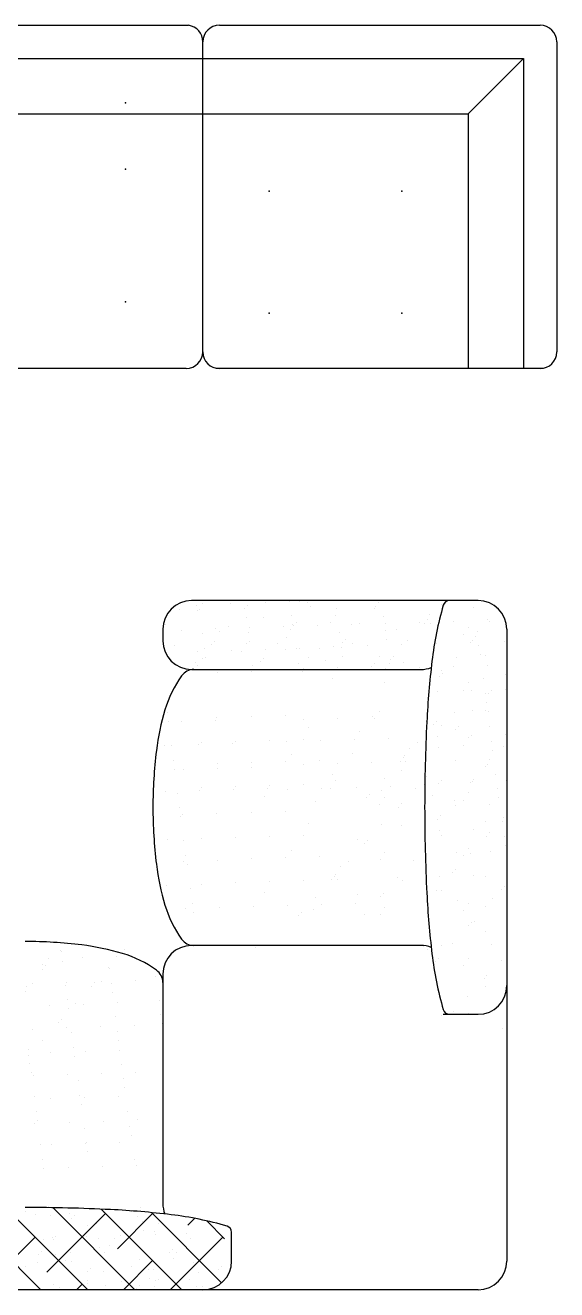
# Model space of a CAD drawing. Header units: inches. Extents: x 10.1 to 52.6, y 12.1 to 36.9.
# Drawn here: x 47.263 to 48.464, y 23.549 to 26.405 of the extents above; entities that cross this region are included whole.
import ezdxf

# ---------------------------------------------------------------- set-up
doc = ezdxf.new("R2010")
doc.units = ezdxf.units.IN
doc.header["$MEASUREMENT"] = 0
for name, color, linetype in [('02', 2, 'Continuous'), ('1', 1, 'Continuous'), ('4', 4, 'Continuous')]:
    doc.layers.add(name, color=color, linetype=linetype)

msp = doc.modelspace()

# ---------------------------------------------------------------- linework, layer by layer
at = {"layer": '02'}
for p, q in [((46.8143, 26.3304), (48.3893, 26.3304)), ((48.3893, 26.3304), (48.3893, 25.6299)), ((47.2983, 23.5494), (47.1126, 23.7351)), ((47.4044, 23.5494), (47.2186, 23.7352)), ((47.5105, 23.5494), (47.3252, 23.7347)), ((47.4446, 23.7213), (47.312, 23.5888)), ((47.6165, 23.5494), (47.4345, 23.7314)), ((47.5524, 23.7231), (47.4711, 23.6418)), ((47.6458, 23.7105), (47.6302, 23.6948)), ((47.7136, 23.6645), (47.6733, 23.7048)), ((47.2855, 23.6683), (47.1665, 23.5494)), ((47.7097, 23.6683), (47.5908, 23.5494)), ((47.5506, 23.6153), (47.4847, 23.5494)), ((47.3915, 23.5622), (47.3787, 23.5494))]:
    msp.add_line(p, q, dxfattribs=at)
at = {"layer": '1'}
for p, q in [((47.6643, 25.6674), (47.6643, 26.3682)), ((48.2643, 26.2054), (48.3893, 26.3304)), ((46.8143, 26.2054), (48.2643, 26.2054)), ((48.2643, 26.2054), (48.2643, 25.6299)), ((47.6538, 25.1057), (47.6538, 25.1057)), ((47.8611, 25.1043), (47.8611, 25.1043)), ((48.0635, 25.105), (48.0635, 25.105)), ((47.6119, 25.0862), (47.6119, 25.0862)), ((47.6507, 25.0959), (47.6507, 25.0959)), ((47.6519, 25.0835), (47.6519, 25.0835)), ((47.6565, 25.0849), (47.6565, 25.0849)), ((47.6626, 25.1004), (47.6626, 25.1004)), ((47.7278, 25.0984), (47.7278, 25.0984)), ((47.7586, 25.0877), (47.7586, 25.0877)), ((47.7654, 25.0951), (47.7654, 25.0951)), ((47.8049, 25.1009), (47.8049, 25.1009)), ((47.8819, 25.1034), (47.8819, 25.1034)), ((47.9019, 25.1011), (47.9019, 25.1011)), ((47.9075, 25.0916), (47.9075, 25.0916)), ((47.9668, 25.0878), (47.9668, 25.0878)), ((48.0528, 25.0882), (48.0528, 25.0882)), ((48.0542, 25.0932), (48.0542, 25.0932)), ((48.061, 25.1005), (48.061, 25.1005)), ((48.2031, 25.0971), (48.2031, 25.0971)), ((48.2771, 25.0908), (48.2771, 25.0908)), ((47.58, 25.0514), (47.58, 25.0514)), ((47.7221, 25.0479), (47.7221, 25.0479)), ((47.7624, 25.0674), (47.7624, 25.0674)), ((47.8017, 25.0688), (47.8017, 25.0688)), ((47.8654, 25.0718), (47.8654, 25.0718)), ((47.8681, 25.051), (47.8681, 25.051)), ((47.8688, 25.0494), (47.8688, 25.0494)), ((47.8756, 25.0568), (47.8756, 25.0568)), ((47.9233, 25.0495), (47.9233, 25.0495)), ((47.9526, 25.0559), (47.9526, 25.0559)), ((47.9633, 25.0727), (47.9633, 25.0727)), ((48.0004, 25.052), (48.0004, 25.052)), ((48.0177, 25.0534), (48.0177, 25.0534)), ((48.0727, 25.0704), (48.0727, 25.0704)), ((48.0775, 25.0545), (48.0775, 25.0545)), ((48.1545, 25.057), (48.1545, 25.057)), ((48.1644, 25.0549), (48.1644, 25.0549)), ((48.1712, 25.0623), (48.1712, 25.0623)), ((48.1757, 25.0748), (48.1757, 25.0748)), ((48.1784, 25.0539), (48.1784, 25.0539)), ((48.2026, 25.0735), (48.2026, 25.0735)), ((48.2316, 25.0595), (48.2316, 25.0595)), ((48.3087, 25.0621), (48.3087, 25.0621)), ((48.3133, 25.0588), (48.3133, 25.0588)), ((47.615, 25.0394), (47.615, 25.0394)), ((47.6636, 25.0305), (47.6636, 25.0305)), ((47.6921, 25.0419), (47.6921, 25.0419)), ((47.7015, 25.0365), (47.7015, 25.0365)), ((47.7666, 25.0349), (47.7666, 25.0349)), ((47.7692, 25.0444), (47.7692, 25.0444)), ((47.8462, 25.0469), (47.8462, 25.0469)), ((47.8524, 25.0236), (47.8524, 25.0236)), ((47.8632, 25.0404), (47.8632, 25.0404)), ((47.974, 25.0335), (47.974, 25.0335)), ((47.9858, 25.0186), (47.9858, 25.0186)), ((48.0769, 25.0379), (48.0769, 25.0379)), ((48.1024, 25.0412), (48.1024, 25.0412)), ((48.2533, 25.0282), (48.2533, 25.0282)), ((48.2641, 25.0451), (48.2641, 25.0451)), ((48.2814, 25.024), (48.2814, 25.024)), ((48.2843, 25.0365), (48.2843, 25.0365)), ((47.6014, 25.0042), (47.6014, 25.0042)), ((47.652, 24.9911), (47.652, 24.9911)), ((47.6679, 24.998), (47.6679, 24.998)), ((47.6835, 25.0057), (47.6835, 25.0057)), ((47.6902, 25.0131), (47.6902, 25.0131)), ((47.7291, 24.9937), (47.7291, 24.9937)), ((47.7523, 24.9912), (47.7523, 24.9912)), ((47.763, 25.0081), (47.763, 25.0081)), ((47.7694, 25.0141), (47.7694, 25.0141)), ((47.8062, 24.9962), (47.8062, 24.9962)), ((47.8324, 25.0096), (47.8324, 25.0096)), ((47.8517, 24.9945), (47.8517, 24.9945)), ((47.8752, 24.9966), (47.8752, 24.9966)), ((47.8833, 24.9987), (47.8833, 24.9987)), ((47.9288, 24.997), (47.9288, 24.997)), ((47.9603, 25.0012), (47.9603, 25.0012)), ((47.9782, 25.001), (47.9782, 25.001)), ((47.9791, 25.0112), (47.9791, 25.0112)), ((48.0022, 25.0089), (48.0022, 25.0089)), ((48.0374, 25.0037), (48.0374, 25.0037)), ((48.0797, 25.0171), (48.0797, 25.0171)), ((48.1145, 25.0063), (48.1145, 25.0063)), ((48.128, 25.0151), (48.128, 25.0151)), ((48.1856, 24.9996), (48.1856, 24.9996)), ((48.1916, 25.0088), (48.1916, 25.0088)), ((48.2686, 25.0113), (48.2686, 25.0113)), ((48.2747, 25.0167), (48.2747, 25.0167)), ((48.2885, 25.004), (48.2885, 25.004)), ((48.3457, 25.0138), (48.3457, 25.0138)), ((47.647, 24.9659), (47.647, 24.9659)), ((47.6628, 24.9758), (47.6628, 24.9758)), ((47.6707, 24.9772), (47.6707, 24.9772)), ((47.7937, 24.9675), (47.7937, 24.9675)), ((47.8005, 24.9748), (47.8005, 24.9748)), ((47.8795, 24.9641), (47.8795, 24.9641)), ((47.9021, 24.9766), (47.9021, 24.9766)), ((47.9426, 24.9714), (47.9426, 24.9714)), ((47.981, 24.9802), (47.981, 24.9802)), ((48.053, 24.9636), (48.053, 24.9636)), ((48.0637, 24.9805), (48.0637, 24.9805)), ((48.0868, 24.9627), (48.0868, 24.9627)), ((48.0893, 24.9729), (48.0893, 24.9729)), ((48.0961, 24.9803), (48.0961, 24.9803)), ((48.1189, 24.9666), (48.1189, 24.9666)), ((48.2382, 24.9768), (48.2382, 24.9768)), ((48.2913, 24.9831), (48.2913, 24.9831)), ((48.303, 24.9812), (48.303, 24.9812)), ((47.6521, 24.9589), (47.6521, 24.9589)), ((47.6968, 24.944), (47.6968, 24.944)), ((47.7739, 24.9465), (47.7739, 24.9465)), ((47.7765, 24.9598), (47.7765, 24.9598)), ((47.8887, 24.9462), (47.8887, 24.9462)), ((47.8921, 24.953), (47.8921, 24.953)), ((47.9658, 24.9487), (47.9658, 24.9487)), ((47.9692, 24.9556), (47.9692, 24.9556)), ((48.0463, 24.9581), (48.0463, 24.9581)), ((48.077, 24.9522), (48.077, 24.9522)), ((48.1082, 24.9498), (48.1082, 24.9498)), ((48.154, 24.9547), (48.154, 24.9547)), ((48.1995, 24.9347), (48.1995, 24.9347)), ((48.2028, 24.9489), (48.2028, 24.9489)), ((48.2063, 24.942), (48.2063, 24.942)), ((48.2311, 24.9572), (48.2311, 24.9572)), ((48.3082, 24.9597), (48.3082, 24.9597)), ((48.3484, 24.9386), (48.3484, 24.9386)), ((47.6084, 24.9237), (47.6084, 24.9237)), ((47.6151, 24.9311), (47.6151, 24.9311)), ((47.9577, 24.9308), (47.9577, 24.9308)), ((48.0739, 24.9205), (48.0739, 24.9205)), ((48.2643, 24.9205), (48.2643, 24.9205)), ((48.2984, 24.9288), (48.2984, 24.9288)), ((48.3496, 24.9058), (48.3496, 24.9058)), ((48.1954, 24.9008), (48.1954, 24.9008)), ((48.2535, 24.9036), (48.2535, 24.9036)), ((48.2725, 24.9033), (48.2725, 24.9033)), ((48.3027, 24.8963), (48.3027, 24.8963)), ((48.3098, 24.8964), (48.3098, 24.8964)), ((48.3165, 24.9038), (48.3165, 24.9038)), ((47.5834, 24.8535), (47.5834, 24.8535)), ((48.0639, 24.8559), (48.0639, 24.8559)), ((48.2325, 24.8525), (48.2325, 24.8525)), ((48.2733, 24.8566), (48.2733, 24.8566)), ((48.3032, 24.8567), (48.3032, 24.8567)), ((48.3055, 24.8755), (48.3055, 24.8755)), ((48.3095, 24.855), (48.3095, 24.855)), ((47.5861, 24.8327), (47.5861, 24.8327)), ((47.6159, 24.8324), (47.6159, 24.8324)), ((47.6929, 24.8349), (47.6929, 24.8349)), ((47.6963, 24.8417), (47.6963, 24.8417)), ((47.7734, 24.8442), (47.7734, 24.8442)), ((47.8505, 24.8467), (47.8505, 24.8467)), ((47.8926, 24.8382), (47.8926, 24.8382)), ((47.9028, 24.8201), (47.9028, 24.8201)), ((47.9697, 24.8407), (47.9697, 24.8407)), ((48.0468, 24.8432), (48.0468, 24.8432)), ((48.0532, 24.839), (48.0532, 24.839)), ((48.1691, 24.8335), (48.1691, 24.8335)), ((48.1855, 24.8251), (48.1855, 24.8251)), ((48.1923, 24.8325), (48.1923, 24.8325)), ((48.203, 24.8244), (48.203, 24.8244)), ((48.2414, 24.8218), (48.2414, 24.8218)), ((48.3126, 24.8211), (48.3126, 24.8211)), ((47.8148, 24.7903), (47.8148, 24.7903)), ((47.8919, 24.7928), (47.8919, 24.7928)), ((48.0067, 24.7925), (48.0067, 24.7925)), ((48.019, 24.8098), (48.019, 24.8098)), ((48.0838, 24.795), (48.0838, 24.795)), ((48.195, 24.7984), (48.195, 24.7984)), ((48.2347, 24.8144), (48.2347, 24.8144)), ((48.2645, 24.7959), (48.2645, 24.7959)), ((48.272, 24.8009), (48.272, 24.8009)), ((48.3491, 24.8035), (48.3491, 24.8035)), ((47.5784, 24.7783), (47.5784, 24.7783)), ((47.5933, 24.7783), (47.5933, 24.7783)), ((47.6554, 24.7808), (47.6554, 24.7808)), ((47.6607, 24.7852), (47.6607, 24.7852)), ((47.7325, 24.7833), (47.7325, 24.7833)), ((47.7377, 24.7877), (47.7377, 24.7877)), ((47.8526, 24.7874), (47.8526, 24.7874)), ((47.9296, 24.79), (47.9296, 24.79)), ((48.1304, 24.7728), (48.1304, 24.7728)), ((48.149, 24.7853), (48.149, 24.7853)), ((48.1982, 24.7746), (48.1982, 24.7746)), ((48.2538, 24.7791), (48.2538, 24.7791)), ((48.3169, 24.7886), (48.3169, 24.7886)), ((48.3196, 24.7678), (48.3196, 24.7678)), ((48.3449, 24.7762), (48.3449, 24.7762)), ((47.5976, 24.7458), (47.5976, 24.7458)), ((47.6977, 24.737), (47.6977, 24.737)), ((47.7748, 24.7395), (47.7748, 24.7395)), ((47.8518, 24.742), (47.8518, 24.742)), ((47.8641, 24.7593), (47.8641, 24.7593)), ((47.8921, 24.7359), (47.8921, 24.7359)), ((47.9289, 24.7445), (47.9289, 24.7445)), ((47.9692, 24.7384), (47.9692, 24.7384)), ((48.0027, 24.7598), (48.0027, 24.7598)), ((48.0463, 24.7409), (48.0463, 24.7409)), ((48.1104, 24.7432), (48.1104, 24.7432)), ((48.1171, 24.7505), (48.1171, 24.7505)), ((48.1197, 24.7559), (48.1197, 24.7559)), ((48.1234, 24.7434), (48.1234, 24.7434)), ((48.2363, 24.7445), (48.2363, 24.7445)), ((48.3084, 24.7363), (48.3084, 24.7363)), ((48.3134, 24.747), (48.3134, 24.747)), ((47.6003, 24.725), (47.6003, 24.725)), ((47.6198, 24.7243), (47.6198, 24.7243)), ((47.6968, 24.7268), (47.6968, 24.7268)), ((47.7739, 24.7294), (47.7739, 24.7294)), ((47.9577, 24.7136), (47.9577, 24.7136)), ((48.1142, 24.7228), (48.1142, 24.7228)), ((48.1694, 24.709), (48.1694, 24.709)), ((48.3034, 24.7321), (48.3034, 24.7321)), ((48.3268, 24.7135), (48.3268, 24.7135)), ((47.6568, 24.6761), (47.6568, 24.6761)), ((47.6602, 24.6829), (47.6602, 24.6829)), ((47.7339, 24.6786), (47.7339, 24.6786)), ((47.7373, 24.6854), (47.7373, 24.6854)), ((47.8109, 24.6811), (47.8109, 24.6811)), ((47.8143, 24.6879), (47.8143, 24.6879)), ((47.8565, 24.6794), (47.8565, 24.6794)), ((47.8914, 24.6905), (47.8914, 24.6905)), ((47.9335, 24.6819), (47.9335, 24.6819)), ((47.9533, 24.6822), (47.9533, 24.6822)), ((47.964, 24.699), (47.964, 24.699)), ((48.0106, 24.6844), (48.0106, 24.6844)), ((48.0692, 24.6767), (48.0692, 24.6767)), ((48.0739, 24.7034), (48.0739, 24.7034)), ((48.0877, 24.687), (48.0877, 24.687)), ((48.1444, 24.6817), (48.1444, 24.6817)), ((48.1648, 24.6895), (48.1648, 24.6895)), ((48.1963, 24.6937), (48.1963, 24.6937)), ((48.2033, 24.6998), (48.2033, 24.6998)), ((48.2698, 24.6942), (48.2698, 24.6942)), ((48.2734, 24.6962), (48.2734, 24.6962)), ((48.2765, 24.7015), (48.2765, 24.7015)), ((48.3311, 24.6809), (48.3311, 24.6809)), ((48.3504, 24.6988), (48.3504, 24.6988)), ((47.5797, 24.6736), (47.5797, 24.6736)), ((47.6075, 24.6707), (47.6075, 24.6707)), ((47.8028, 24.6632), (47.8028, 24.6632)), ((47.919, 24.6529), (47.919, 24.6529)), ((48.0353, 24.6612), (48.0353, 24.6612)), ((48.042, 24.6686), (48.042, 24.6686)), ((48.0755, 24.6621), (48.0755, 24.6621)), ((48.1841, 24.6651), (48.1841, 24.6651)), ((48.2333, 24.6544), (48.2333, 24.6544)), ((48.254, 24.6545), (48.254, 24.6545)), ((48.2647, 24.6714), (48.2647, 24.6714)), ((48.3338, 24.6601), (48.3338, 24.6601)), ((47.6117, 24.6381), (47.6117, 24.6381)), ((47.6193, 24.622), (47.6193, 24.622)), ((47.6963, 24.6245), (47.6963, 24.6245)), ((47.7734, 24.627), (47.7734, 24.627)), ((47.8505, 24.6296), (47.8505, 24.6296)), ((48.0648, 24.6452), (48.0648, 24.6452)), ((48.1058, 24.6395), (48.1058, 24.6395)), ((48.1125, 24.6469), (48.1125, 24.6469)), ((48.2014, 24.6196), (48.2014, 24.6196)), ((48.2359, 24.6422), (48.2359, 24.6422)), ((48.3129, 24.6447), (48.3129, 24.6447)), ((47.6145, 24.6173), (47.6145, 24.6173)), ((47.9028, 24.6029), (47.9028, 24.6029)), ((48.0693, 24.5997), (48.0693, 24.5997)), ((48.1144, 24.5982), (48.1144, 24.5982)), ((48.1946, 24.6122), (48.1946, 24.6122)), ((48.3036, 24.6075), (48.3036, 24.6075)), ((48.341, 24.6058), (48.341, 24.6058)), ((48.3435, 24.6161), (48.3435, 24.6161)), ((47.5836, 24.5655), (47.5836, 24.5655)), ((47.6216, 24.563), (47.6216, 24.563)), ((47.6607, 24.5681), (47.6607, 24.5681)), ((47.7377, 24.5706), (47.7377, 24.5706)), ((47.8148, 24.5731), (47.8148, 24.5731)), ((47.8919, 24.5756), (47.8919, 24.5756)), ((48.0142, 24.5659), (48.0142, 24.5659)), ((48.0374, 24.5649), (48.0374, 24.5649)), ((48.2002, 24.5857), (48.2002, 24.5857)), ((48.2035, 24.5752), (48.2035, 24.5752)), ((48.2773, 24.5882), (48.2773, 24.5882)), ((48.3049, 24.5739), (48.3049, 24.5739)), ((48.3116, 24.5813), (48.3116, 24.5813)), ((48.3452, 24.5733), (48.3452, 24.5733)), ((47.8641, 24.5422), (47.8641, 24.5422)), ((48.0306, 24.5575), (48.0306, 24.5575)), ((48.0757, 24.5375), (48.0757, 24.5375)), ((48.2372, 24.5375), (48.2372, 24.5375)), ((48.265, 24.5468), (48.265, 24.5468)), ((48.2684, 24.5341), (48.2684, 24.5341)), ((48.3143, 24.54), (48.3143, 24.54)), ((48.348, 24.5525), (48.348, 24.5525)), ((47.6206, 24.5173), (47.6206, 24.5173)), ((47.6259, 24.5305), (47.6259, 24.5305)), ((47.6287, 24.5096), (47.6287, 24.5096)), ((47.6977, 24.5198), (47.6977, 24.5198)), ((47.7748, 24.5223), (47.7748, 24.5223)), ((47.8518, 24.5249), (47.8518, 24.5249)), ((47.9289, 24.5274), (47.9289, 24.5274)), ((47.9756, 24.5052), (47.9756, 24.5052)), ((47.9941, 24.5177), (47.9941, 24.5177)), ((48.065, 24.5206), (48.065, 24.5206)), ((48.1409, 24.5193), (48.1409, 24.5193)), ((48.2542, 24.5299), (48.2542, 24.5299)), ((47.9623, 24.4829), (47.9623, 24.4829)), ((47.9648, 24.4883), (47.9648, 24.4883)), ((48.1044, 24.4795), (48.1044, 24.4795)), ((48.1997, 24.4834), (48.1997, 24.4834)), ((48.2297, 24.4919), (48.2297, 24.4919)), ((48.2365, 24.4993), (48.2365, 24.4993)), ((48.2768, 24.4859), (48.2768, 24.4859)), ((48.3039, 24.483), (48.3039, 24.483)), ((47.5831, 24.4632), (47.5831, 24.4632)), ((47.6358, 24.4553), (47.6358, 24.4553)), ((47.6602, 24.4657), (47.6602, 24.4657)), ((47.7373, 24.4682), (47.7373, 24.4682)), ((47.8143, 24.4708), (47.8143, 24.4708)), ((47.8914, 24.4733), (47.8914, 24.4733)), ((47.9555, 24.4755), (47.9555, 24.4755)), ((47.9685, 24.4758), (47.9685, 24.4758)), ((48.1146, 24.4737), (48.1146, 24.4737)), ((48.1933, 24.4521), (48.1933, 24.4521)), ((48.2037, 24.4507), (48.2037, 24.4507)), ((48.34, 24.4537), (48.34, 24.4537)), ((48.3467, 24.4611), (48.3467, 24.4611)), ((47.6401, 24.4228), (47.6401, 24.4228)), ((47.8028, 24.446), (47.8028, 24.446)), ((47.919, 24.4357), (47.919, 24.4357)), ((47.9328, 24.4193), (47.9328, 24.4193)), ((48.0099, 24.4219), (48.0099, 24.4219)), ((48.0145, 24.4414), (48.0145, 24.4414)), ((48.0657, 24.4373), (48.0657, 24.4373)), ((48.0725, 24.4447), (48.0725, 24.4447)), ((48.2411, 24.4294), (48.2411, 24.4294)), ((48.2652, 24.4222), (48.2652, 24.4222)), ((48.3182, 24.4319), (48.3182, 24.4319)), ((47.6245, 24.4093), (47.6245, 24.4093)), ((47.6428, 24.402), (47.6428, 24.402)), ((47.7016, 24.4118), (47.7016, 24.4118)), ((47.7786, 24.4143), (47.7786, 24.4143)), ((47.8557, 24.4168), (47.8557, 24.4168)), ((47.8804, 24.3936), (47.8804, 24.3936)), ((47.8871, 24.4009), (47.8871, 24.4009)), ((47.9143, 24.4091), (47.9143, 24.4091)), ((48.0293, 24.3975), (48.0293, 24.3975)), ((48.0652, 24.3961), (48.0652, 24.3961)), ((48.076, 24.4129), (48.076, 24.4129)), ((48.2544, 24.4054), (48.2544, 24.4054)), ((48.3035, 24.4139), (48.3035, 24.4139)), ((48.2648, 24.3717), (48.2648, 24.3717)), ((48.2716, 24.3791), (48.2716, 24.3791)), ((48.2781, 24.3812), (48.2781, 24.3812)), ((48.3041, 24.3584), (48.3041, 24.3584)), ((47.3416, 24.3155), (47.3416, 24.3155)), ((47.344, 24.3122), (47.344, 24.3122)), ((47.4883, 24.317), (47.4883, 24.317)), ((48.1572, 24.327), (47.6388, 24.327)), ((47.7839, 24.3225), (47.7839, 24.3225)), ((47.9328, 24.3264), (47.9328, 24.3264)), ((48.1635, 24.3246), (48.1635, 24.3246)), ((48.1719, 24.3167), (48.1719, 24.3167)), ((48.2039, 24.3261), (48.2039, 24.3261)), ((48.2284, 24.3319), (48.2284, 24.3319)), ((48.3177, 24.3296), (48.3177, 24.3296)), ((47.302, 24.2845), (47.302, 24.2845)), ((47.3097, 24.2807), (47.3097, 24.2807)), ((47.3157, 24.2969), (47.3157, 24.2969)), ((47.3467, 24.2913), (47.3467, 24.2913)), ((47.3928, 24.2994), (47.3928, 24.2994)), ((47.4518, 24.2772), (47.4518, 24.2772)), ((47.4699, 24.3019), (47.4699, 24.3019)), ((48.1897, 24.2897), (48.1897, 24.2897)), ((48.1965, 24.2971), (48.1965, 24.2971)), ((48.2547, 24.2808), (48.2547, 24.2808)), ((48.2654, 24.2977), (48.2654, 24.2977)), ((48.3386, 24.2936), (48.3386, 24.2936)), ((47.3029, 24.2733), (47.3029, 24.2733)), ((47.4526, 24.2739), (47.4526, 24.2739)), ((47.5113, 24.2479), (47.5113, 24.2479)), ((47.5583, 24.2574), (47.5583, 24.2574)), ((47.574, 24.2622), (47.574, 23.7438)), ((48.3, 24.2515), (48.3, 24.2515)), ((48.3067, 24.2588), (48.3067, 24.2588)), ((47.2633, 24.2238), (47.2633, 24.2238)), ((47.2665, 24.2335), (47.2665, 24.2335)), ((47.28, 24.2404), (47.28, 24.2404)), ((47.3539, 24.237), (47.3539, 24.237)), ((47.3571, 24.2429), (47.3571, 24.2429)), ((47.4132, 24.2351), (47.4132, 24.2351)), ((47.4199, 24.2424), (47.4199, 24.2424)), ((47.4342, 24.2454), (47.4342, 24.2454)), ((47.4568, 24.2414), (47.4568, 24.2414)), ((47.4596, 24.2205), (47.4596, 24.2205)), ((48.3043, 24.2338), (48.3043, 24.2338)), ((47.3171, 24.1922), (47.3171, 24.1922)), ((47.3581, 24.2045), (47.3581, 24.2045)), ((47.3767, 24.1952), (47.3767, 24.1952)), ((47.3941, 24.1947), (47.3941, 24.1947)), ((47.4712, 24.1972), (47.4712, 24.1972)), ((47.5655, 24.2031), (47.5655, 24.2031)), ((48.2042, 24.2015), (48.2042, 24.2015)), ((48.2635, 24.2116), (48.2635, 24.2116)), ((47.3609, 24.1837), (47.3609, 24.1837)), ((47.4667, 24.1662), (47.4667, 24.1662)), ((47.5697, 24.1706), (47.5697, 24.1706)), ((48.2044, 24.1683), (48.2044, 24.1683)), ((48.208, 24.1714), (48.2868, 24.1714)), ((48.2316, 24.1768), (48.2316, 24.1768)), ((48.2656, 24.1731), (48.2656, 24.1731)), ((48.2815, 24.1708), (48.2815, 24.1708)), ((47.2796, 24.1381), (47.2796, 24.1381)), ((47.3381, 24.1531), (47.3381, 24.1531)), ((47.3448, 24.1604), (47.3448, 24.1604)), ((47.3566, 24.1406), (47.3566, 24.1406)), ((47.4337, 24.1431), (47.4337, 24.1431)), ((47.471, 24.1337), (47.471, 24.1337)), ((47.5108, 24.1456), (47.5108, 24.1456)), ((47.5725, 24.1497), (47.5725, 24.1497)), ((48.3418, 24.1386), (48.3418, 24.1386)), ((47.3016, 24.1133), (47.3016, 24.1133)), ((47.368, 24.1293), (47.368, 24.1293)), ((47.4738, 24.1129), (47.4738, 24.1129)), ((47.2693, 24.0924), (47.2693, 24.0924)), ((47.2697, 24.0785), (47.2697, 24.0785)), ((47.3209, 24.0841), (47.3209, 24.0841)), ((47.3723, 24.0968), (47.3723, 24.0968)), ((47.3751, 24.076), (47.3751, 24.076)), ((47.398, 24.0866), (47.398, 24.0866)), ((47.4751, 24.0892), (47.4751, 24.0892)), ((47.2736, 24.0599), (47.2736, 24.0599)), ((47.4809, 24.0585), (47.4809, 24.0585)), ((47.2763, 24.0391), (47.2763, 24.0391)), ((47.2809, 24.0334), (47.2809, 24.0334)), ((47.358, 24.0359), (47.358, 24.0359)), ((47.3822, 24.0217), (47.3822, 24.0217)), ((47.435, 24.0384), (47.435, 24.0384)), ((47.4852, 24.026), (47.4852, 24.026)), ((47.5121, 24.0409), (47.5121, 24.0409)), ((47.4879, 24.0052), (47.4879, 24.0052)), ((47.2835, 23.9848), (47.2835, 23.9848)), ((47.3205, 23.9818), (47.3205, 23.9818)), ((47.3865, 23.9891), (47.3865, 23.9891)), ((47.3892, 23.9683), (47.3892, 23.9683)), ((47.3975, 23.9843), (47.3975, 23.9843)), ((47.4746, 23.9868), (47.4746, 23.9868)), ((47.2878, 23.9523), (47.2878, 23.9523)), ((47.4951, 23.9509), (47.4951, 23.9509)), ((47.2848, 23.9253), (47.2848, 23.9253)), ((47.2905, 23.9314), (47.2905, 23.9314)), ((47.3619, 23.9278), (47.3619, 23.9278)), ((47.3964, 23.914), (47.3964, 23.914)), ((47.4389, 23.9304), (47.4389, 23.9304)), ((47.4994, 23.9183), (47.4994, 23.9183)), ((47.516, 23.9329), (47.516, 23.9329)), ((47.2977, 23.8771), (47.2977, 23.8771)), ((47.3218, 23.8771), (47.3218, 23.8771)), ((47.3989, 23.8796), (47.3989, 23.8796)), ((47.4007, 23.8815), (47.4007, 23.8815)), ((47.4759, 23.8821), (47.4759, 23.8821)), ((47.5021, 23.8975), (47.5021, 23.8975)), ((47.4034, 23.8606), (47.4034, 23.8606)), ((47.302, 23.8446), (47.302, 23.8446)), ((47.3047, 23.8238), (47.3047, 23.8238)), ((47.3614, 23.8255), (47.3614, 23.8255)), ((47.4384, 23.828), (47.4384, 23.828)), ((47.5093, 23.8432), (47.5093, 23.8432)), ((47.5155, 23.8306), (47.5155, 23.8306)), ((47.3161, 23.7369), (47.3161, 23.7369)), ((47.5234, 23.7355), (47.5234, 23.7355)), ((47.2642, 23.7255), (47.2642, 23.7255)), ((47.2856, 23.7183), (47.2856, 23.7183)), ((47.3189, 23.7161), (47.3189, 23.7161)), ((47.3627, 23.7208), (47.3627, 23.7208)), ((47.3683, 23.7104), (47.3683, 23.7104)), ((47.375, 23.7177), (47.375, 23.7177)), ((47.4398, 23.7233), (47.4398, 23.7233)), ((47.5035, 23.7263), (47.5035, 23.7263)), ((47.5168, 23.7259), (47.5168, 23.7259)), ((47.5171, 23.7143), (47.5171, 23.7143)), ((47.4033, 23.694), (47.4033, 23.694)), ((47.4247, 23.6986), (47.4247, 23.6986)), ((47.4852, 23.6795), (47.4852, 23.6795)), ((47.5277, 23.703), (47.5277, 23.703)), ((47.5305, 23.6822), (47.5305, 23.6822)), ((47.5542, 23.681), (47.5542, 23.681)), ((47.5649, 23.6978), (47.5649, 23.6978)), ((47.3031, 23.6617), (47.3031, 23.6617)), ((47.3252, 23.6667), (47.3252, 23.6667)), ((47.326, 23.6618), (47.326, 23.6618)), ((47.3318, 23.6705), (47.3318, 23.6705)), ((47.4023, 23.6693), (47.4023, 23.6693)), ((47.429, 23.6661), (47.429, 23.6661)), ((47.454, 23.6487), (47.454, 23.6487)), ((47.4648, 23.6655), (47.4648, 23.6655)), ((47.4785, 23.6721), (47.4785, 23.6721)), ((47.5564, 23.6743), (47.5564, 23.6743)), ((47.6274, 23.676), (47.6274, 23.676)), ((47.6363, 23.6647), (47.6363, 23.6647)), ((47.704, 23.6663), (47.704, 23.6663)), ((47.2931, 23.6284), (47.2931, 23.6284)), ((47.2999, 23.6357), (47.2999, 23.6357)), ((47.3303, 23.6292), (47.3303, 23.6292)), ((47.3646, 23.6332), (47.3646, 23.6332)), ((47.4318, 23.6453), (47.4318, 23.6453)), ((47.442, 23.6323), (47.442, 23.6323)), ((47.5376, 23.6279), (47.5376, 23.6279)), ((47.5887, 23.6338), (47.5887, 23.6338)), ((47.5955, 23.6412), (47.5955, 23.6412)), ((47.5978, 23.6203), (47.5978, 23.6203)), ((47.6039, 23.634), (47.6039, 23.634)), ((47.6406, 23.6322), (47.6406, 23.6322)), ((47.2644, 23.6009), (47.2644, 23.6009)), ((47.2895, 23.6103), (47.2895, 23.6103)), ((47.333, 23.6084), (47.333, 23.6084)), ((47.3539, 23.6164), (47.3539, 23.6164)), ((47.3666, 23.6128), (47.3666, 23.6128)), ((47.4101, 23.5975), (47.4101, 23.5975)), ((47.4389, 23.591), (47.4389, 23.591)), ((47.4437, 23.6153), (47.4437, 23.6153)), ((47.5037, 23.6017), (47.5037, 23.6017)), ((47.5207, 23.6178), (47.5207, 23.6178)), ((47.5419, 23.5953), (47.5419, 23.5953)), ((47.5522, 23.594), (47.5522, 23.594)), ((47.6434, 23.6114), (47.6434, 23.6114)), ((47.6653, 23.6056), (47.6653, 23.6056)), ((47.6989, 23.5956), (47.6989, 23.5956)), ((47.7057, 23.6029), (47.7057, 23.6029)), ((47.3265, 23.562), (47.3265, 23.562)), ((47.4034, 23.5901), (47.4034, 23.5901)), ((47.4035, 23.5694), (47.4035, 23.5694)), ((47.4036, 23.5645), (47.4036, 23.5645)), ((47.4807, 23.5671), (47.4807, 23.5671)), ((47.5446, 23.5745), (47.5446, 23.5745)), ((47.5577, 23.5696), (47.5577, 23.5696)), ((47.5652, 23.5733), (47.5652, 23.5733)), ((47.6348, 23.5721), (47.6348, 23.5721)), ((47.6546, 23.5887), (47.6546, 23.5887)), ((47.3402, 23.5541), (47.3402, 23.5541)), ((47.3669, 23.5503), (47.3669, 23.5503)), ((47.4432, 23.5585), (47.4432, 23.5585)), ((47.5136, 23.5518), (47.5136, 23.5518)), ((47.5203, 23.5592), (47.5203, 23.5592)), ((47.5544, 23.5564), (47.5544, 23.5564)), ((47.6505, 23.5571), (47.6505, 23.5571)), ((47.6625, 23.5558), (47.6625, 23.5558))]:
    msp.add_line(p, q, dxfattribs=at)
for centre, radius, start, end in [((48.222, 25.0913), 0.0146, 90, 163.7857), ((48.9668, 24.8747), 0.7903, 163.7857, 173.1317), ((50.1313, 24.7344), 1.9631, 173.1317, 177.1437), ((52.0382, 24.6393), 3.8724, 177.1437, 180), ((52.0891, 24.6393), 3.9233, 180, 182.8377), ((50.1313, 24.5429), 1.9631, 182.8563, 186.8683), ((48.1572, 24.2622), 0.0648, 68.8607, 90), ((48.9668, 24.4026), 0.7903, 186.8683, 196.2143), ((48.2868, 24.2362), 0.0648, 270, 0), ((48.222, 24.186), 0.0146, 196.2143, 270), ((47.6388, 23.7438), 0.0648, 180, 201.1393)]:
    msp.add_arc(centre, radius, start, end, dxfattribs=at)
for p in [(47.4893, 26.2304), (47.4893, 26.0804), (47.8143, 26.0304), (48.1143, 26.0304), (47.4893, 25.7804), (47.8143, 25.7554), (48.1143, 25.7554)]:
    msp.add_point(p, dxfattribs=at)
at = {"layer": '4'}
for p, q in [((47.0518, 26.4054), (47.6322, 26.4054)), ((47.7018, 26.4054), (48.4268, 26.4054)), ((48.4643, 26.3679), (48.4643, 25.6674)), ((47.6268, 25.6304), (47.0518, 25.6304)), ((48.4326, 25.6304), (47.6961, 25.6304)), ((48.2868, 25.1058), (47.6388, 25.1058)), ((47.574, 25.041), (47.574, 25.0151)), ((48.3516, 25.041), (48.3516, 23.6142)), ((47.6388, 24.9503), (48.1572, 24.9503)), ((47.7069, 23.565), (47.5484, 23.7235)), ((47.7295, 23.6142), (47.7295, 23.679)), ((48.2868, 23.5494), (45.6676, 23.5494))]:
    msp.add_line(p, q, dxfattribs=at)
for centre, radius, start, end in [((47.6268, 26.3682), 0.0375, 0, 81.7191), ((47.7018, 26.3679), 0.0375, 90, 180), ((48.4268, 26.3679), 0.0375, 0, 90), ((47.6268, 25.6679), 0.0375, 270, 0), ((47.7018, 25.6674), 0.0375, 180, 270), ((48.4268, 25.6674), 0.0375, 270, 0), ((47.6388, 25.041), 0.0648, 90, 180), ((48.2868, 25.041), 0.0648, 0, 90), ((47.6388, 25.0151), 0.0648, 180, 270), ((47.8257, 24.7857), 0.2578, 144.305, 163.4277), ((47.644, 24.9162), 0.0341, 90, 144.305), ((48.1572, 25.0151), 0.0648, 270, 291.1393), ((48.1214, 24.6977), 0.5663, 163.4277, 172.9729), ((48.5953, 24.6393), 1.0438, 172.9729, 180), ((48.6159, 24.6393), 1.0644, 179.9999, 186.9585), ((48.1214, 24.5796), 0.5663, 187.0271, 196.5723), ((47.8257, 24.4916), 0.2578, 196.5723, 215.695), ((47.2629, 23.2921), 1.0438, 82.9729, 90), ((47.644, 24.3611), 0.0341, 215.695, 270), ((47.3213, 23.766), 0.5663, 73.4277, 82.9729), ((47.4093, 24.0617), 0.2578, 54.305, 73.4277), ((47.6388, 24.2622), 0.0648, 90, 180), ((47.5398, 24.2433), 0.0341, 0, 54.305), ((47.2629, 19.8627), 3.8724, 87.1437, 90), ((47.3581, 21.7697), 1.9631, 83.1317, 87.1437), ((47.4983, 22.9341), 0.7903, 73.7857, 83.1317), ((47.7149, 23.679), 0.0146, 0, 73.7857), ((47.6647, 23.6142), 0.0648, 270, 0), ((48.2868, 23.6142), 0.0648, 270, 0)]:
    msp.add_arc(centre, radius, start, end, dxfattribs=at)

doc.saveas('drawing.dxf')
